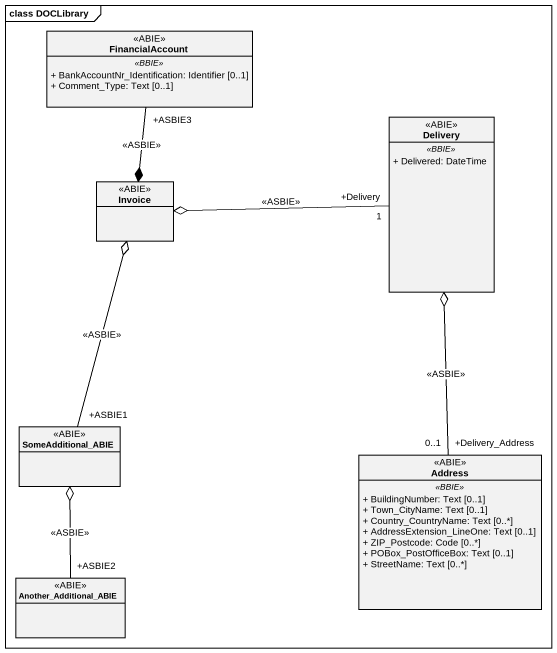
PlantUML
@startuml
mainframe class DOCLibrary
hide circle
hide empty members
skinparam classAttributeIconSize 0
class FinancialAccount <<ABIE>> {
  .. <<BBIE>> ..
  + BankAccountNr_Identification: Identifier [0..1]
  + Comment_Type: Text [0..1]
}
class Delivery <<ABIE>> {
  .. <<BBIE>> ..
  + Delivered: DateTime
}
class Invoice <<ABIE>>
class SomeAdditional_ABIE <<ABIE>>
class Address <<ABIE>> {
  .. <<BBIE>> ..
  + BuildingNumber: Text [0..1]
  + Town_CityName: Text [0..1]
  + Country_CountryName: Text [0..*]
  + AddressExtension_LineOne: Text [0..1]
  + ZIP_Postcode: Code [0..*]
  + POBox_PostOfficeBox: Text [0..1]
  + StreetName: Text [0..*]
}
class Another_Additional_ABIE <<ABIE>>
Delivery o-- "+Delivery_Address\n0..1" Address : <<ASBIE>>
Invoice *-up- "+ASBIE3" FinancialAccount : <<ASBIE>>
Invoice o-right- "+Delivery\n1" Delivery : <<ASBIE>>
Invoice o-- "+ASBIE1" SomeAdditional_ABIE : <<ASBIE>>
SomeAdditional_ABIE o-- "+ASBIE2" Another_Additional_ABIE : <<ASBIE>>
@enduml
